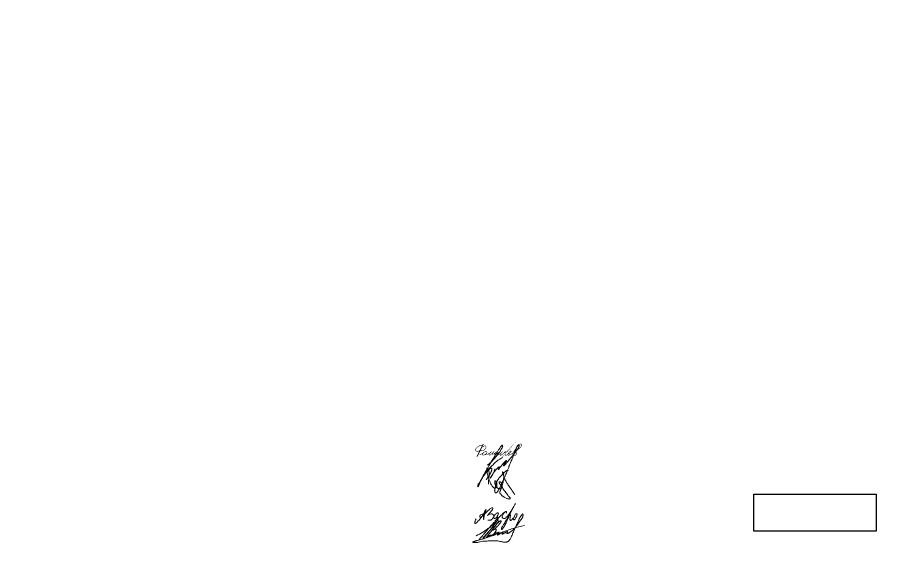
# Model space of a CAD drawing. Header units: millimetres. Extents: x 0 to 594, y 0 to 420.
# Drawn here: x 280.9 to 594, y 0 to 188.1 of the extents above; entities that cross this region are included whole.
import ezdxf

# ---------------------------------------------------------------- set-up
doc = ezdxf.new("R2010")
doc.units = ezdxf.units.MM
for name, pattern in [('K5LT32789', [0]), ('K5LT32790', [0]), ('K5LT32791', [0])]:
    doc.linetypes.add(name, pattern=pattern)
doc.layers.add('Системный слой', color=7, linetype='Continuous')
picture_1 = doc.add_image_def('image1.jpg', size_in_pixel=(394, 119))

# ---------------------------------------------------------------- blocks, each defined once
blk = doc.blocks.new('U48')
at = {"layer": 'Системный слой', "color": 5, "linetype": 'K5LT32789', "lineweight": 18, "true_color": 0x0000ff}
for points in [[(443.84, 9.8), (443.63, 9.22), (443.42, 8.64), (443.35, 8.28), (443.51, 8.13), (443.72, 8.13), (443.92, 8.33), (444.5, 8.91), (445.92, 10.33), (447.96, 14.34), (446.74, 11.34), (446.52, 8.67), (446.52, 11.13), (446.27, 11.53), (445.68, 11.41), (445.28, 11), (445.14, 10.64), (445.27, 10.38), (445.64, 10.38), (446.52, 11.13), (447.72, 12.34), (448.56, 13.17), (449.5, 13.79), (449.9, 13.67), (449.8, 13.33), (449.56, 12.89), (448.77, 11.96), (448.11, 11.18), (447.67, 10.88), (448.54, 11.47), (449.25, 11.6), (449.7, 11.5), (450.01, 11.27), (450.15, 10.9), (450.15, 10.45), (449.88, 10.04), (449.6, 9.76), (449.17, 9.33), (448.69, 9.22), (448.02, 9.34)], [(451.88, 11.61), (451.65, 11.96), (451.29, 11.96), (450.96, 11.63), (450.57, 11.24), (450.27, 10.72), (450.14, 10.03), (450.35, 9.82), (450.72, 9.91), (450.95, 10.14), (451.21, 10.46), (451.58, 11.02), (451.98, 11.81), (451.58, 11.02), (451.44, 10.37), (451.44, 10), (451.54, 9.91), (451.71, 9.97), (452.48, 10.84), (453.33, 11.6), (453.76, 11.99), (454.22, 12.3), (454.43, 12.42), (454.6, 12.42), (454.68, 12.19), (454.68, 11.93), (454.68, 11.65), (454.68, 12.19), (454.6, 12.42), (454.43, 12.43), (453.76, 11.99), (453.14, 10.77), (453.14, 10.22), (453.39, 9.97), (453.75, 9.88), (454.1, 9.88), (454.39, 10.17), (454.76, 10.53), (455.94, 11.71), (458.78, 16.99), (455.94, 11.71), (454.93, 9.19), (454.16, 7.56), (453.46, 6.47), (453, 5.92), (452.86, 6.04), (452.86, 6.51), (453.19, 7.09), (453.78, 7.89), (454.73, 9.46), (455.7, 11.1), (455.9, 11.31), (456.06, 11.29), (456.11, 11.04), (456.03, 10.48), (455.96, 10.04), (455.87, 9.6), (455.97, 9.27), (456.15, 9.18), (456.4, 9.43), (456.87, 9.8), (457.3, 10.23), (457.03, 9.66), (457.15, 9.54), (457.35, 9.46), (457.56, 9.54), (457.83, 9.8), (458.54, 11.3), (458.46, 11.6), (458.19, 11.67), (457.84, 11.59), (457.61, 11.14), (457.44, 10.63), (457.3, 10.19)]]:
    blk.add_open_spline(points, degree=3, dxfattribs=at)
blk = doc.blocks.new('U49')
at = {"layer": 'Системный слой', "color": 5, "linetype": 'K5LT32790', "lineweight": 18, "true_color": 0x0000ff}
blk.add_open_spline([(448.24, 22.14), (448.28, 23.5), (448.62, 25.03), (448.46, 26.65), (448.38, 26.97), (448.3, 27.18), (448.2, 27.36), (448.1, 27.52), (448, 27.65), (447.92, 27.75), (447.86, 27.81), (447.82, 27.85), (447.8, 27.86), (447.78, 27.88), (447.77, 27.88), (447.75, 27.89), (447.74, 27.89), (447.73, 27.89), (447.73, 27.89), (447.72, 27.89), (447.71, 27.89), (447.71, 27.88), (447.7, 27.88), (447.69, 27.87), (447.69, 27.86), (447.68, 27.85), (447.67, 27.84), (447.67, 27.83), (447.66, 27.8), (447.65, 27.78), (447.65, 27.74), (447.64, 27.69), (447.64, 27.62), (447.63, 27.52), (447.63, 27.39), (447.64, 27.25), (447.65, 27.09), (447.68, 26.91), (447.72, 26.69), (447.79, 26.39), (447.87, 25.95), (448, 25.31), (448.21, 24.51), (448.53, 23.64), (448.83, 22.84), (449.12, 22.16), (449.41, 21.67), (449.69, 21.31), (449.93, 21.06), (450.1, 20.89), (450.23, 20.8), (450.32, 20.75), (450.38, 20.73), (450.44, 20.72), (450.49, 20.71), (450.55, 20.71), (450.61, 20.72), (450.67, 20.73), (450.72, 20.74), (450.77, 20.76), (450.81, 20.79), (450.84, 20.82), (450.88, 20.85), (450.92, 20.9), (450.97, 20.97), (451.04, 21.07), (451.11, 21.2), (451.18, 21.34), (451.23, 21.49), (451.26, 21.63), (451.27, 21.76), (451.27, 21.92), (451.25, 22.11), (451.2, 22.35), (451.13, 22.6), (451.05, 22.84), (450.98, 23.01), (450.92, 23.12), (450.86, 23.19), (450.82, 23.25), (450.77, 23.3), (450.74, 23.33), (450.71, 23.34), (450.7, 23.35), (450.68, 23.36), (450.67, 23.36), (450.66, 23.36), (450.65, 23.36), (450.64, 23.36), (450.64, 23.36), (450.63, 23.36), (450.62, 23.35), (450.61, 23.35), (450.61, 23.34), (450.6, 23.33), (450.59, 23.32), (450.58, 23.31), (450.57, 23.28), (450.55, 23.25), (450.54, 23.21), (450.52, 23.16), (450.51, 23.1), (450.5, 23.03), (450.49, 22.95), (450.5, 22.85), (450.52, 22.72), (450.55, 22.53), (450.59, 22.28), (450.66, 22.01), (450.76, 21.76), (450.88, 21.52), (451.02, 21.3), (451.19, 21.08), (451.38, 20.89), (451.56, 20.73), (451.71, 20.63), (451.84, 20.56), (451.95, 20.52), (452.06, 20.49), (452.15, 20.48), (452.23, 20.47), (452.29, 20.48), (452.35, 20.49), (452.4, 20.51), (452.44, 20.53), (452.48, 20.55), (452.53, 20.59), (452.58, 20.64), (452.64, 20.7), (452.71, 20.79), (452.78, 20.91), (452.86, 21.05), (452.92, 21.2), (452.97, 21.37), (453, 21.54), (453.01, 21.73), (453.01, 21.93), (452.98, 22.14), (452.94, 22.32), (452.89, 22.48), (452.83, 22.6), (452.77, 22.69), (452.71, 22.77), (452.66, 22.82), (452.6, 22.87), (452.53, 22.91), (452.46, 22.95), (452.4, 22.97), (452.34, 22.99), (452.29, 23), (452.25, 23), (452.21, 22.99), (452.18, 22.99), (452.15, 22.98), (452.12, 22.96), (452.1, 22.95), (452.07, 22.93), (452.06, 22.92), (452.04, 22.9), (452.03, 22.89), (452.03, 22.88), (452.02, 22.86), (452.02, 22.85), (452.02, 22.83), (452.01, 22.81), (452.02, 22.79), (452.02, 22.76), (452.03, 22.73), (452.05, 22.69), (452.07, 22.63), (452.11, 22.55), (452.17, 22.44), (452.23, 22.31), (452.33, 22.17), (452.47, 22.01), (452.66, 21.77), (452.92, 21.41), (453.25, 20.89), (453.64, 20.25), (454.16, 19.56), (454.67, 18.89), (455.1, 18.3), (455.4, 17.86), (455.64, 17.63), (455.8, 17.49), (455.9, 17.39), (455.96, 17.3), (455.99, 17.24), (456.02, 17.18), (456.03, 17.13), (456.04, 17.09), (456.04, 17.07), (456.04, 17.04), (456.03, 17.03), (456.03, 17.01), (456.02, 16.99), (456.01, 16.98), (456, 16.97), (455.99, 16.96), (455.97, 16.94), (455.95, 16.93), (455.92, 16.91), (455.89, 16.9), (455.85, 16.89), (455.8, 16.87), (455.74, 16.87), (455.68, 16.86), (455.6, 16.87), (455.49, 16.88), (455.33, 16.92), (455.09, 16.98), (454.75, 17.1), (454.34, 17.29), (453.91, 17.5), (453.57, 17.72), (453.29, 17.94), (453.05, 18.17), (452.78, 18.4), (452.55, 18.61), (452.4, 18.78), (452.34, 18.88), (452.31, 18.95), (452.29, 19.01), (452.28, 19.07), (452.27, 19.12), (452.27, 19.18), (452.28, 19.24), (452.29, 19.3), (452.31, 19.37), (452.34, 19.45), (452.4, 19.57), (452.48, 19.75), (452.58, 20), (452.69, 20.32), (452.81, 20.68), (452.95, 21.07), (453.12, 21.54), (453.31, 22.13), (453.48, 22.82), (453.58, 23.46), (453.64, 23.97), (453.72, 24.37), (453.78, 24.7), (453.79, 24.96), (453.77, 25.18), (453.72, 25.38), (453.66, 25.61), (453.61, 25.84), (453.56, 26.06), (453.52, 26.22), (453.49, 26.33), (453.46, 26.4), (453.44, 26.45), (453.42, 26.47), (453.41, 26.49), (453.4, 26.5), (453.39, 26.51), (453.38, 26.51), (453.37, 26.52), (453.36, 26.52), (453.35, 26.52), (453.34, 26.52), (453.33, 26.52), (453.32, 26.52), (453.31, 26.51), (453.3, 26.51), (453.28, 26.5), (453.27, 26.49), (453.26, 26.48), (453.25, 26.47), (453.24, 26.46), (453.24, 26.44), (453.23, 26.43), (453.23, 26.41), (453.22, 26.39), (453.22, 26.37), (453.22, 26.34), (453.23, 26.3), (453.24, 26.26), (453.25, 26.2), (453.28, 26.13), (453.32, 26.04), (453.38, 25.93), (453.43, 25.79), (453.48, 25.63), (453.54, 25.43), (453.63, 25.18), (453.73, 24.87), (453.84, 24.53), (453.93, 24.2), (454.03, 23.92), (454.16, 23.68), (454.31, 23.43), (454.49, 23.16), (454.69, 22.81), (454.96, 22.34), (455.3, 21.81), (455.69, 21.26), (456.07, 20.73), (456.75, 19.78), (457.28, 18.99), (457.69, 18.36)], degree=3, knots=[0, 0, 0, 0, 23.088924, 25.905784, 27.368497, 28.578535, 29.721875, 30.813961, 31.805183, 32.534012, 32.992903, 33.225793, 33.377047, 33.48833, 33.574551, 33.643805, 33.701224, 33.750367, 33.79387, 33.833355, 33.872141, 33.912355, 33.95659, 34.00557, 34.061357, 34.126468, 34.204109, 34.298549, 34.415744, 34.564555, 34.759459, 35.028229, 35.412864, 35.997175, 36.728139, 37.568941, 38.433825, 39.401332, 40.578431, 42.235398, 44.569602, 48.269133, 53.187712, 58.58434, 63.764044, 67.778676, 70.998143, 73.369834, 75.349816, 76.796874, 77.581324, 78.028914, 78.378087, 78.696803, 79.013489, 79.343373, 79.678587, 80.006824, 80.317932, 80.606471, 80.866035, 81.11641, 81.383983, 81.718354, 82.16781, 82.839361, 83.733235, 84.705422, 85.582724, 86.324391, 87.057116, 87.890757, 88.945341, 90.321141, 91.965571, 93.426367, 94.484215, 95.101021, 95.580997, 96.013141, 96.361093, 96.626002, 96.782739, 96.889142, 96.971138, 97.03813, 97.095272, 97.145901, 97.188561, 97.228747, 97.268915, 97.315311, 97.366861, 97.425655, 97.494454, 97.577142, 97.679623, 97.811915, 97.985663, 98.226797, 98.532587, 98.897786, 99.296036, 99.737821, 100.261724, 100.964229, 101.99978, 103.525411, 105.150667, 106.72453, 108.093532, 109.590313, 111.195302, 112.777483, 114.126394, 115.159714, 115.93325, 116.599105, 117.196687, 117.716186, 118.147278, 118.512091, 118.830828, 119.112084, 119.376147, 119.650254, 119.966184, 120.348472, 120.832611, 121.462575, 122.257884, 123.166317, 124.121896, 125.077441, 126.058759, 127.110722, 128.27138, 129.455541, 130.54928, 131.472222, 132.224076, 132.842804, 133.343527, 133.786162, 134.209733, 134.641953, 135.076751, 135.490934, 135.840567, 136.1162, 136.329021, 136.516582, 136.697073, 136.87991, 137.063295, 137.235465, 137.38613, 137.514261, 137.623548, 137.718445, 137.797689, 137.875651, 137.957944, 138.055516, 138.163779, 138.288043, 138.436309, 138.622516, 138.862075, 139.203128, 139.704326, 140.381097, 141.218915, 142.127317, 143.259517, 144.821141, 147.317764, 150.75711, 155.19517, 160.069171, 165.224464, 169.471142, 172.421411, 174.092925, 175.138298, 175.966748, 176.479558, 176.900272, 177.244752, 177.52135, 177.72293, 177.873709, 177.996322, 178.101436, 178.195314, 178.281517, 178.366118, 178.454913, 178.554755, 178.670049, 178.807074, 178.975201, 179.187234, 179.439473, 179.719727, 180.029511, 180.383269, 180.823448, 181.407111, 182.246837, 183.563618, 185.512414, 188.365901, 191.16936, 193.636194, 195.215931, 197.147086, 199.269225, 201.224518, 202.392176, 202.935446, 203.335749, 203.665039, 203.98044, 204.30527, 204.630666, 204.95421, 205.28424, 205.683122, 206.145312, 206.866804, 207.837862, 209.464316, 211.387339, 213.648133, 215.828171, 218.361631, 222.046321, 226.400789, 230.237614, 232.987127, 235.143069, 237.145235, 238.600123, 239.59432, 240.714469, 242.086859, 243.579513, 244.83703, 245.773068, 246.379449, 246.80954, 247.077534, 247.227517, 247.33398, 247.41847, 247.489521, 247.552012, 247.609222, 247.663606, 247.717168, 247.768592, 247.820784, 247.876677, 247.942191, 248.018083, 248.10247, 248.189421, 248.269471, 248.347072, 248.425637, 248.512886, 248.605679, 248.706816, 248.820413, 248.952282, 249.111489, 249.313956, 249.574155, 249.89782, 250.303709, 250.841791, 251.528272, 252.381244, 253.359593, 254.475963, 255.872687, 257.851092, 259.938273, 261.963603, 263.469883, 265.046448, 266.586695, 268.366913, 270.599666, 273.407082, 277.373027, 281.234201, 284.882343, 288.313023, 301, 301, 301, 301], dxfattribs=at)
blk = doc.blocks.new('U50')
at = {"layer": 'Системный слой', "color": 5, "linetype": 'K5LT32790', "lineweight": 18, "true_color": 0x0000ff}
for points, knots in [([(447.88, 28.95), (448.89, 29.65), (450.15, 30.84), (451.51, 32.59), (452.35, 33.69), (452.85, 34.63), (453.17, 35.19), (453.27, 35.49), (453.3, 35.64), (453.32, 35.73), (453.32, 35.79), (453.31, 35.83), (453.31, 35.85), (453.3, 35.87), (453.29, 35.89), (453.28, 35.91), (453.27, 35.92), (453.25, 35.93), (453.24, 35.94), (453.22, 35.95), (453.2, 35.96), (453.17, 35.97), (453.15, 35.98), (453.13, 35.98), (453.1, 35.98), (453.08, 35.97), (453.07, 35.97), (453.05, 35.96), (453.03, 35.95), (453.01, 35.94), (452.98, 35.92), (452.95, 35.89), (452.91, 35.84), (452.83, 35.75), (452.71, 35.6), (452.51, 35.32), (452.22, 34.88), (451.84, 34.22), (451.24, 33.28), (450.31, 31.82), (449.07, 29.79), (447.71, 27.45), (446.59, 25.41), (445.84, 24), (445.43, 23.19), (445.2, 22.69), (445.05, 22.31), (444.92, 21.99), (444.81, 21.7), (444.73, 21.48), (444.68, 21.35), (444.65, 21.29), (444.64, 21.27), (444.63, 21.25), (444.62, 21.24), (444.61, 21.24), (444.6, 21.23), (444.6, 21.23), (444.59, 21.23), (444.59, 21.23), (444.58, 21.22), (444.58, 21.23), (444.57, 21.23), (444.57, 21.23), (444.56, 21.23), (444.56, 21.23), (444.55, 21.24), (444.55, 21.24), (444.54, 21.25), (444.53, 21.26), (444.52, 21.28), (444.51, 21.3), (444.49, 21.33), (444.47, 21.37), (444.46, 21.42), (444.45, 21.48), (444.44, 21.54), (444.44, 21.6), (444.45, 21.67), (444.46, 21.73), (444.48, 21.81), (444.52, 21.88), (444.57, 21.98), (444.66, 22.12), (444.83, 22.4), (445.16, 22.93), (445.78, 23.9), (446.67, 25.27), (447.81, 26.92), (449.15, 28.38), (450.45, 29.62), (451.5, 30.57), (452.44, 31.21), (453.01, 31.48), (453.28, 31.6)], [0, 0, 0, 0, 8.550609, 12.054989, 15.548009, 18.191121, 19.498995, 20.058209, 20.381615, 20.589671, 20.716665, 20.79368, 20.851701, 20.900722, 20.944653, 20.985245, 21.025642, 21.06834, 21.115939, 21.168338, 21.224707, 21.283052, 21.340576, 21.394663, 21.443781, 21.488289, 21.53119, 21.575808, 21.625508, 21.683081, 21.754287, 21.848548, 21.98875, 22.223415, 22.641351, 23.38396, 24.591455, 26.333193, 28.725175, 32.394143, 38.444137, 45.386804, 51.336644, 54.759282, 56.550214, 57.736198, 58.581068, 59.410817, 60.190375, 60.748602, 61.044545, 61.139793, 61.19713, 61.237089, 61.267135, 61.290713, 61.309862, 61.325937, 61.339917, 61.352551, 61.36445, 61.376142, 61.388111, 61.400062, 61.412022, 61.424542, 61.439066, 61.45699, 61.479741, 61.509795, 61.550475, 61.607942, 61.688058, 61.795635, 61.922219, 62.059168, 62.198495, 62.342871, 62.495112, 62.658157, 62.830855, 63.02153, 63.245709, 63.594568, 64.237865, 65.516344, 67.957442, 72.253573, 76.989753, 81.977365, 86.090995, 89.562811, 91.905588, 94, 94, 94, 94]), ([(450.5, 27.54), (450.42, 27.05), (450.18, 26.42), (449.81, 25.66), (449.56, 25.26), (449.39, 24.94), (449.28, 24.73), (449.22, 24.61), (449.18, 24.54), (449.14, 24.49), (449.1, 24.44), (449.06, 24.4), (449.02, 24.36), (448.99, 24.32), (448.96, 24.3), (448.95, 24.28), (448.94, 24.28), (448.93, 24.27), (448.93, 24.27), (448.92, 24.27), (448.92, 24.26), (448.92, 24.26), (448.91, 24.26), (448.91, 24.26), (448.91, 24.26), (448.91, 24.27), (448.91, 24.27), (448.91, 24.27), (448.91, 24.28), (448.91, 24.28), (448.91, 24.29), (448.92, 24.29), (448.92, 24.3), (448.93, 24.32), (448.93, 24.34), (448.95, 24.37), (448.96, 24.4), (448.98, 24.44), (449, 24.49), (449.03, 24.54), (449.06, 24.6), (449.11, 24.67), (449.18, 24.76), (449.28, 24.9), (449.42, 25.1), (449.57, 25.35), (449.71, 25.61), (449.86, 25.87), (450.04, 26.17), (450.25, 26.48), (450.49, 26.75), (450.69, 26.99), (450.91, 27.25), (451.16, 27.54), (451.45, 27.83), (451.68, 28.05), (451.82, 28.16), (451.9, 28.21), (451.96, 28.24), (452.01, 28.26), (452.06, 28.28), (452.11, 28.28), (452.14, 28.29), (452.16, 28.29), (452.18, 28.29), (452.19, 28.28), (452.2, 28.28), (452.21, 28.27), (452.22, 28.27), (452.22, 28.26), (452.23, 28.25), (452.23, 28.24), (452.24, 28.24), (452.24, 28.22), (452.25, 28.21), (452.25, 28.19), (452.25, 28.17), (452.25, 28.13), (452.24, 28.09), (452.24, 28.03), (452.22, 27.96), (452.21, 27.89), (452.19, 27.83), (452.17, 27.77), (452.13, 27.72), (452.09, 27.66), (452.05, 27.6), (452, 27.54), (451.96, 27.49), (451.92, 27.46), (451.89, 27.43), (451.86, 27.4), (451.83, 27.37), (451.8, 27.35), (451.78, 27.34), (451.77, 27.33), (451.76, 27.33), (451.76, 27.33), (451.75, 27.33), (451.75, 27.32), (451.75, 27.32), (451.74, 27.32), (451.74, 27.32), (451.74, 27.32), (451.74, 27.33), (451.74, 27.33), (451.74, 27.33), (451.74, 27.33), (451.74, 27.34), (451.74, 27.34), (451.74, 27.34), (451.74, 27.35), (451.74, 27.36), (451.75, 27.36), (451.75, 27.38), (451.76, 27.39), (451.77, 27.42), (451.79, 27.44), (451.8, 27.47), (451.82, 27.5), (451.84, 27.52), (451.86, 27.56), (451.89, 27.62), (451.93, 27.69), (451.98, 27.77), (452.05, 27.85), (452.14, 27.95), (452.27, 28.06), (452.43, 28.19), (452.58, 28.35), (452.72, 28.52), (452.84, 28.67), (452.99, 28.84), (453.14, 29.02), (453.28, 29.21), (453.43, 29.41), (453.62, 29.61), (453.84, 29.81), (454.04, 30), (454.19, 30.15), (454.29, 30.27), (454.36, 30.35), (454.42, 30.41), (454.47, 30.47), (454.51, 30.51), (454.54, 30.53), (454.57, 30.55), (454.58, 30.56), (454.59, 30.56), (454.6, 30.56), (454.61, 30.57), (454.61, 30.57), (454.62, 30.57), (454.63, 30.56), (454.63, 30.56), (454.63, 30.56), (454.64, 30.56), (454.64, 30.55), (454.65, 30.55), (454.65, 30.54), (454.65, 30.53), (454.66, 30.53), (454.66, 30.51), (454.67, 30.5), (454.67, 30.48), (454.67, 30.45), (454.67, 30.42), (454.67, 30.39), (454.66, 30.36), (454.66, 30.33), (454.64, 30.3), (454.63, 30.27), (454.6, 30.22), (454.55, 30.16), (454.47, 30.06), (454.37, 29.93), (454.25, 29.77), (454.13, 29.59), (454.02, 29.42), (453.9, 29.28), (453.81, 29.16), (453.74, 29.06), (453.68, 28.99), (453.63, 28.94), (453.6, 28.9), (453.58, 28.87), (453.57, 28.85), (453.56, 28.83), (453.56, 28.81), (453.55, 28.79), (453.55, 28.77), (453.56, 28.75), (453.56, 28.73), (453.57, 28.72), (453.57, 28.7), (453.58, 28.69), (453.59, 28.68), (453.59, 28.68), (453.6, 28.67), (453.6, 28.67), (453.61, 28.67), (453.62, 28.66), (453.63, 28.66), (453.64, 28.66), (453.65, 28.66), (453.67, 28.66), (453.69, 28.67), (453.71, 28.68), (453.74, 28.69), (453.78, 28.71), (453.82, 28.74), (453.88, 28.77), (453.93, 28.82), (454, 28.87), (454.07, 28.95), (454.16, 29.06), (454.29, 29.22), (454.47, 29.46), (454.73, 29.75), (455.07, 30.11), (455.43, 30.53), (455.82, 31.02), (456.21, 31.49), (456.61, 31.95), (457.01, 32.4), (457.41, 32.89), (457.78, 33.43), (458.14, 33.96), (458.5, 34.44), (458.79, 34.86), (458.98, 35.17), (459.08, 35.38), (459.12, 35.52), (459.14, 35.64), (459.16, 35.73), (459.17, 35.8), (459.17, 35.85), (459.17, 35.89), (459.17, 35.94), (459.16, 35.97), (459.15, 36), (459.14, 36.03), (459.12, 36.05), (459.1, 36.07), (459.09, 36.09), (459.07, 36.11), (459.05, 36.12), (459.04, 36.12), (459.02, 36.13), (459.01, 36.13), (458.99, 36.13), (458.97, 36.13), (458.95, 36.13), (458.93, 36.13), (458.9, 36.12), (458.87, 36.1), (458.83, 36.08), (458.79, 36.06), (458.75, 36.02), (458.71, 35.98), (458.66, 35.93), (458.62, 35.86), (458.57, 35.78), (458.51, 35.67), (458.41, 35.5), (458.28, 35.25), (458.14, 34.91), (457.99, 34.53), (457.84, 34.13), (457.67, 33.72), (457.47, 33.26), (457.28, 32.76), (457.1, 32.24), (456.9, 31.68), (456.67, 31.08), (456.38, 30.45), (456.08, 29.83), (455.87, 29.28), (455.73, 28.91), (455.65, 28.69), (455.61, 28.55), (455.54, 28.38), (455.43, 28.07), (455.25, 27.61), (455.02, 27.04), (454.76, 26.39), (454.46, 25.61), (454.07, 24.72), (453.56, 23.71), (453.06, 22.61), (452.58, 21.49), (452.14, 20.53), (451.72, 19.9), (451.52, 19.5), (451.39, 19.32), (451.31, 19.23), (451.25, 19.18), (451.19, 19.15), (451.12, 19.11), (451.06, 19.09), (450.99, 19.07), (450.92, 19.06), (450.85, 19.06), (450.8, 19.06), (450.76, 19.07), (450.73, 19.08), (450.71, 19.09), (450.69, 19.1), (450.68, 19.11), (450.66, 19.13), (450.65, 19.14), (450.63, 19.17), (450.62, 19.19), (450.6, 19.23), (450.58, 19.29), (450.56, 19.37), (450.53, 19.49), (450.5, 19.63), (450.47, 19.78), (450.47, 19.94), (450.48, 20.1), (450.5, 20.29), (450.55, 20.52), (450.6, 20.84), (450.67, 21.25), (450.78, 21.72), (450.92, 22.15), (451.04, 22.5), (451.14, 22.78), (451.23, 23.04), (451.36, 23.31), (451.55, 23.61), (451.84, 24.01), (452.25, 24.55), (452.82, 25.19), (453.41, 25.84), (453.95, 26.37), (454.36, 26.71), (454.68, 26.9), (454.97, 27.02), (455.17, 27.08), (455.29, 27.12)], [0, 0, 0, 0, 9.050129, 12.27524, 15.459, 17.73484, 19.057413, 19.710841, 20.186256, 20.578255, 20.920156, 21.263228, 21.624829, 21.943402, 22.174143, 22.29629, 22.36276, 22.406894, 22.439057, 22.464194, 22.484922, 22.502166, 22.516262, 22.528133, 22.539447, 22.552242, 22.56817, 22.588053, 22.611987, 22.639741, 22.672744, 22.715192, 22.776687, 22.87041, 23.023044, 23.2152, 23.446308, 23.698853, 24.014406, 24.364067, 24.793807, 25.28352, 25.941626, 26.877925, 28.429965, 30.348657, 32.240773, 33.898399, 35.948367, 38.485583, 40.825304, 42.59187, 44.267244, 46.970047, 49.74801, 51.863744, 52.701471, 53.104911, 53.483029, 53.862972, 54.210178, 54.473163, 54.650607, 54.780151, 54.882015, 54.96597, 55.037892, 55.101774, 55.160577, 55.215489, 55.269733, 55.3265, 55.390437, 55.464507, 55.552848, 55.661752, 55.802045, 55.996896, 56.278982, 56.657771, 57.087852, 57.530059, 57.926999, 58.28654, 58.645161, 59.086887, 59.580412, 60.070145, 60.456808, 60.770321, 61.020502, 61.287434, 61.539711, 61.751465, 61.877288, 61.951174, 62.001019, 62.037083, 62.064047, 62.085222, 62.102691, 62.117816, 62.131035, 62.143011, 62.154708, 62.167188, 62.181333, 62.197688, 62.21651, 62.238222, 62.264236, 62.296726, 62.338711, 62.394112, 62.469848, 62.581386, 62.750144, 62.953234, 63.151975, 63.325302, 63.501424, 63.750698, 64.126703, 64.655732, 65.239268, 65.888652, 66.649933, 67.724768, 68.970934, 70.450533, 71.673771, 72.965674, 74.199734, 75.716608, 77.191491, 78.669398, 80.263602, 82.259995, 84.0227, 85.431088, 86.180031, 86.82002, 87.357354, 87.830339, 88.196682, 88.427814, 88.563885, 88.657509, 88.728451, 88.784957, 88.831759, 88.871976, 88.907862, 88.941164, 88.973333, 89.002363, 89.031139, 89.061129, 89.097204, 89.139544, 89.190239, 89.252182, 89.329582, 89.428874, 89.559889, 89.727893, 89.910432, 90.08993, 90.259821, 90.437176, 90.634512, 90.867411, 91.167757, 91.627014, 92.382088, 93.419966, 94.672454, 96.030915, 97.344377, 98.512333, 99.382533, 100.080146, 100.642761, 101.098523, 101.416568, 101.614452, 101.761411, 101.888131, 102.002041, 102.112642, 102.228685, 102.353162, 102.475542, 102.582798, 102.67162, 102.744553, 102.805473, 102.857643, 102.905538, 102.953137, 103.003348, 103.057077, 103.11538, 103.180499, 103.255316, 103.343787, 103.451799, 103.589159, 103.775473, 104.036879, 104.381072, 104.782032, 105.231565, 105.731185, 106.331113, 107.131661, 108.329516, 110.150194, 112.636877, 115.501671, 119.160964, 122.898631, 126.952961, 130.409086, 134.037174, 137.994275, 142.035946, 146.041027, 149.822245, 153.085433, 155.385996, 156.523495, 157.344961, 158.084473, 158.656408, 159.032405, 159.319553, 159.62593, 159.882585, 160.081757, 160.265654, 160.447561, 160.63144, 160.806021, 160.962993, 161.100471, 161.220792, 161.327559, 161.424857, 161.521276, 161.623153, 161.736504, 161.863212, 162.008568, 162.179889, 162.387514, 162.643846, 162.945007, 163.264358, 163.6135, 164.014772, 164.533206, 165.020618, 165.794064, 166.857794, 168.64401, 171.006738, 173.517367, 176.204619, 178.789913, 181.800729, 185.264053, 188.598832, 192.086757, 196.039981, 200.351441, 204.98312, 208.606796, 211.174086, 212.324149, 212.840152, 213.814159, 215.76165, 218.911517, 222.760316, 227.121283, 231.883071, 238.054257, 244.879079, 252.670992, 260.372327, 267.206768, 271.910472, 274.294825, 275.442431, 276.007431, 276.456493, 276.872537, 277.298483, 277.734538, 278.182349, 278.627236, 279.027811, 279.347916, 279.582846, 279.760539, 279.906542, 280.032941, 280.152577, 280.276179, 280.413989, 280.572354, 280.762102, 281.004984, 281.334701, 281.830666, 282.557033, 283.530703, 284.521091, 285.429966, 286.323075, 287.47734, 288.942216, 290.783007, 293.428229, 296.57457, 299.586331, 301.717918, 303.359613, 305.016414, 306.799751, 308.827327, 311.560281, 315.955926, 321.284596, 327.290578, 331.929165, 335.294372, 337.07654, 338.608554, 341, 341, 341, 341]), ([(447.86, 26.53), (448.07, 26.84), (448.3, 27.24), (448.68, 27.58), (448.82, 27.68), (448.93, 27.74), (449.02, 27.78), (449.09, 27.79), (449.14, 27.8), (449.18, 27.8), (449.22, 27.8), (449.25, 27.79), (449.28, 27.78), (449.31, 27.77), (449.34, 27.75), (449.38, 27.73), (449.4, 27.7), (449.43, 27.67), (449.45, 27.65), (449.46, 27.62), (449.48, 27.59), (449.49, 27.55), (449.49, 27.51), (449.5, 27.46), (449.5, 27.4), (449.49, 27.32), (449.47, 27.22), (449.43, 27.07), (449.36, 26.87), (449.23, 26.58), (449.03, 26.14), (448.75, 25.6), (448.41, 25.06), (448.07, 24.59), (447.75, 24.14), (447.54, 23.85), (447.43, 23.68)], [0, 0, 0, 0, 6.031327, 7.224988, 8.103691, 8.779791, 9.271523, 9.620615, 9.879085, 10.092232, 10.278511, 10.453749, 10.630111, 10.818394, 11.017829, 11.223201, 11.427374, 11.623322, 11.806227, 11.978077, 12.150954, 12.337468, 12.550087, 12.799771, 13.111892, 13.519386, 14.078895, 14.842107, 15.895849, 17.445078, 19.990893, 23.601088, 27.190299, 30.147219, 32.759048, 36, 36, 36, 36])]:
    blk.add_open_spline(points, degree=3, knots=knots, dxfattribs=at)
blk = doc.blocks.new('U51')
at = {"layer": 'Системный слой', "color": 5, "linetype": 'K5LT32790', "lineweight": 18, "true_color": 0x0000ff}
blk.add_line((452.02, 9.07), (447.45, 3.08), dxfattribs=at)
for points, knots in [([(451.15, 7.94), (451.36, 8.2), (451.66, 8.53), (452.08, 8.82), (452.28, 8.94), (452.42, 9.03), (452.51, 9.06), (452.56, 9.07), (452.59, 9.08), (452.63, 9.08), (452.65, 9.07), (452.68, 9.07), (452.7, 9.06), (452.73, 9.05), (452.75, 9.03), (452.77, 9.02), (452.78, 9), (452.79, 8.99), (452.8, 8.98), (452.81, 8.96), (452.81, 8.95), (452.82, 8.94), (452.82, 8.92), (452.82, 8.9), (452.82, 8.88), (452.81, 8.86), (452.8, 8.84), (452.79, 8.81), (452.76, 8.77), (452.73, 8.72), (452.67, 8.65), (452.59, 8.55), (452.5, 8.42), (452.38, 8.27), (452.25, 8.07), (452.09, 7.84), (451.85, 7.55), (451.57, 7.26), (451.28, 6.96), (451.04, 6.72), (450.85, 6.52), (450.71, 6.37), (450.59, 6.24), (450.5, 6.16), (450.42, 6.1), (450.35, 6.05), (450.26, 6), (450.17, 5.94), (450.08, 5.88), (449.99, 5.84), (449.93, 5.81), (449.89, 5.79), (449.87, 5.78), (449.86, 5.77), (449.84, 5.76), (449.84, 5.76), (449.83, 5.76), (449.82, 5.76), (449.82, 5.76), (449.82, 5.76), (449.82, 5.76), (449.82, 5.76), (449.81, 5.76), (449.81, 5.76), (449.81, 5.76), (449.82, 5.76), (449.82, 5.76), (449.82, 5.76), (449.82, 5.76), (449.82, 5.77), (449.83, 5.77), (449.83, 5.77), (449.84, 5.78), (449.84, 5.78), (449.85, 5.79), (449.87, 5.8), (449.88, 5.81), (449.91, 5.83), (449.95, 5.86), (450.01, 5.89), (450.09, 5.94), (450.18, 6), (450.28, 6.05), (450.39, 6.1), (450.5, 6.13), (450.6, 6.15), (450.69, 6.16), (450.76, 6.16), (450.83, 6.16), (450.88, 6.15), (450.91, 6.14), (450.94, 6.12), (450.96, 6.11), (450.98, 6.09), (450.99, 6.08), (451.01, 6.06), (451.02, 6.04), (451.03, 6.01), (451.05, 5.97), (451.06, 5.93), (451.06, 5.89), (451.06, 5.84), (451.06, 5.79), (451.05, 5.74), (451.04, 5.68), (451.01, 5.61), (450.97, 5.53), (450.91, 5.42), (450.8, 5.26), (450.65, 5.03), (450.45, 4.74), (450.21, 4.43), (449.97, 4.17), (449.74, 3.99), (449.54, 3.86), (449.33, 3.76), (449.08, 3.67), (448.82, 3.58), (448.61, 3.49), (448.46, 3.45), (448.37, 3.44), (448.31, 3.45), (448.26, 3.46), (448.21, 3.47), (448.16, 3.49), (448.11, 3.51), (448.06, 3.54), (448.03, 3.55), (448.01, 3.57), (447.98, 3.59), (447.96, 3.6), (447.94, 3.62), (447.93, 3.64), (447.92, 3.65), (447.92, 3.66), (447.92, 3.68), (447.92, 3.69), (447.93, 3.7), (447.94, 3.71), (447.95, 3.72), (447.97, 3.73), (447.99, 3.75), (448.02, 3.76), (448.07, 3.77), (448.12, 3.79), (448.2, 3.8), (448.29, 3.82), (448.42, 3.85), (448.61, 3.88), (448.86, 3.92), (449.2, 3.99), (449.58, 4.09), (449.95, 4.22), (450.25, 4.37), (450.47, 4.51), (450.63, 4.64), (450.76, 4.75), (450.84, 4.83), (450.9, 4.89), (450.94, 4.93), (450.97, 4.96), (450.99, 4.99), (451, 5), (451.01, 5.02), (451.02, 5.02), (451.03, 5.03), (451.03, 5.04), (451.03, 5.04), (451.04, 5.04), (451.04, 5.05), (451.04, 5.05), (451.04, 5.05), (451.04, 5.05), (451.03, 5.05), (451.03, 5.05), (451.03, 5.05), (451.03, 5.05), (451.02, 5.04), (451.02, 5.04), (451.01, 5.03), (451, 5.02), (450.99, 5.01), (450.97, 4.99), (450.95, 4.97), (450.92, 4.94), (450.88, 4.89), (450.82, 4.84), (450.74, 4.75), (450.62, 4.62), (450.48, 4.46), (450.34, 4.29), (450.24, 4.16), (450.17, 4.08), (450.14, 4.03), (450.12, 4), (450.11, 3.97), (450.1, 3.95), (450.1, 3.94), (450.09, 3.93), (450.09, 3.92), (450.09, 3.91), (450.1, 3.91), (450.1, 3.9), (450.11, 3.9), (450.12, 3.9), (450.14, 3.91), (450.16, 3.91), (450.18, 3.92), (450.22, 3.94), (450.26, 3.96), (450.31, 3.99), (450.38, 4.03), (450.48, 4.09), (450.61, 4.18), (450.82, 4.32), (451.08, 4.5), (451.38, 4.7), (451.61, 4.86), (451.77, 4.96), (451.87, 5.01), (451.93, 5.04), (451.97, 5.06), (452, 5.07), (452.03, 5.08), (452.04, 5.08), (452.06, 5.08), (452.07, 5.07), (452.07, 5.07), (452.08, 5.06), (452.08, 5.05), (452.08, 5.04), (452.08, 5.03), (452.07, 5.01), (452.06, 4.99), (452.05, 4.97), (452.04, 4.94), (452.02, 4.91), (451.99, 4.86), (451.94, 4.79), (451.87, 4.69), (451.78, 4.56), (451.67, 4.41), (451.59, 4.29), (451.53, 4.2), (451.49, 4.14), (451.48, 4.1), (451.46, 4.08), (451.46, 4.06), (451.45, 4.05), (451.45, 4.03), (451.45, 4.02), (451.45, 4.02), (451.45, 4.01), (451.46, 4), (451.47, 4), (451.48, 4), (451.5, 4), (451.52, 4.01), (451.54, 4.01), (451.58, 4.03), (451.62, 4.05), (451.67, 4.08), (451.75, 4.12), (451.84, 4.18), (451.98, 4.27), (452.19, 4.4), (452.46, 4.58), (452.75, 4.78), (452.99, 4.94), (453.16, 5.03), (453.25, 5.08), (453.31, 5.11), (453.36, 5.13), (453.39, 5.14), (453.41, 5.14), (453.43, 5.15), (453.45, 5.14), (453.46, 5.14), (453.47, 5.13), (453.47, 5.12), (453.47, 5.11), (453.47, 5.09), (453.47, 5.07), (453.46, 5.05), (453.45, 5.03), (453.44, 5.01), (453.42, 4.97), (453.4, 4.93), (453.36, 4.86), (453.3, 4.76), (453.24, 4.66), (453.19, 4.57), (453.16, 4.51), (453.14, 4.47), (453.13, 4.44), (453.12, 4.43), (453.12, 4.41), (453.12, 4.4), (453.12, 4.39), (453.12, 4.38), (453.12, 4.37), (453.13, 4.36), (453.14, 4.36), (453.16, 4.35), (453.17, 4.35), (453.19, 4.35), (453.22, 4.36), (453.26, 4.37), (453.3, 4.38), (453.36, 4.41), (453.43, 4.44), (453.53, 4.5), (453.67, 4.57), (453.89, 4.7), (454.16, 4.86), (454.44, 5.03), (454.66, 5.15), (454.8, 5.22), (454.88, 5.25), (454.93, 5.27), (454.97, 5.28), (455, 5.28), (455.03, 5.28), (455.04, 5.28), (455.06, 5.27), (455.07, 5.26), (455.07, 5.25), (455.08, 5.23), (455.08, 5.22), (455.08, 5.2), (455.07, 5.19), (455.07, 5.17), (455.06, 5.14), (455.05, 5.11), (455.03, 5.07), (455, 5.01), (454.96, 4.92), (454.91, 4.83), (454.87, 4.75), (454.84, 4.7), (454.83, 4.66), (454.83, 4.64), (454.82, 4.62), (454.82, 4.6), (454.82, 4.58), (454.82, 4.57), (454.83, 4.56), (454.84, 4.55), (454.84, 4.54), (454.85, 4.53), (454.87, 4.53), (454.88, 4.53), (454.9, 4.52), (454.92, 4.53), (454.95, 4.53), (454.98, 4.54), (455.03, 4.55), (455.08, 4.57), (455.14, 4.6), (455.23, 4.64), (455.35, 4.7), (455.51, 4.8), (455.75, 4.95), (456.06, 5.15), (456.41, 5.4), (456.74, 5.65), (457.04, 5.9), (457.32, 6.13), (457.58, 6.39), (457.83, 6.67), (458.11, 7.02), (458.42, 7.46), (458.76, 8), (459.17, 8.61), (459.62, 9.25), (460.03, 9.81), (460.31, 10.21), (460.43, 10.48), (460.49, 10.66), (460.52, 10.81), (460.54, 10.96), (460.55, 11.1), (460.55, 11.24), (460.55, 11.34), (460.54, 11.41), (460.53, 11.46), (460.52, 11.49), (460.51, 11.51), (460.5, 11.53), (460.49, 11.54), (460.48, 11.55), (460.47, 11.56), (460.46, 11.57), (460.45, 11.57), (460.45, 11.57), (460.44, 11.57), (460.43, 11.57), (460.41, 11.57), (460.4, 11.57), (460.39, 11.56), (460.37, 11.55), (460.35, 11.54), (460.33, 11.53), (460.3, 11.5), (460.26, 11.47), (460.22, 11.42), (460.16, 11.35), (460.07, 11.25), (459.96, 11.09), (459.83, 10.9), (459.68, 10.67), (459.53, 10.41), (459.37, 10.11), (459.18, 9.71), (458.93, 9.12), (458.51, 8.2), (457.88, 6.89), (457.16, 5.3), (456.58, 3.77), (456.06, 2.74), (455.7, 2.2), (455.49, 1.96), (455.35, 1.83), (455.22, 1.74), (455.07, 1.66), (454.9, 1.59), (454.7, 1.54), (454.47, 1.5), (454.19, 1.49), (453.83, 1.51), (453.34, 1.58), (452.71, 1.71), (451.97, 1.88), (451.21, 2), (450.38, 2.04), (449.35, 2), (448.12, 1.92), (446.85, 1.89), (445.82, 1.78), (445.07, 1.58), (444.51, 1.43), (444.03, 1.35), (443.63, 1.33), (443.32, 1.34), (443.07, 1.36), (442.9, 1.38), (442.8, 1.4), (442.74, 1.42), (442.72, 1.43), (442.7, 1.43), (442.68, 1.44), (442.67, 1.45), (442.67, 1.45), (442.66, 1.46), (442.66, 1.46), (442.66, 1.47), (442.65, 1.47), (442.65, 1.47), (442.65, 1.48), (442.65, 1.48), (442.65, 1.49), (442.66, 1.49), (442.66, 1.5), (442.67, 1.51), (442.67, 1.52), (442.68, 1.52), (442.69, 1.53), (442.71, 1.55), (442.73, 1.56), (442.76, 1.58), (442.81, 1.6), (442.87, 1.63), (442.96, 1.67), (443.1, 1.73), (443.27, 1.8), (443.47, 1.87), (443.68, 1.94), (443.9, 2), (444.13, 2.07), (444.42, 2.14), (444.87, 2.26), (445.68, 2.48), (447.13, 2.93), (449.61, 3.79), (452.99, 5.03), (456.95, 6.42), (459.71, 7.13), (461.08, 7.44)], [0, 0, 0, 0, 6.158308, 7.924944, 9.397219, 10.421772, 10.878244, 11.151197, 11.36381, 11.548551, 11.718723, 11.877713, 12.036027, 12.196544, 12.358164, 12.506286, 12.632493, 12.736928, 12.819521, 12.898812, 12.980771, 13.07523, 13.173556, 13.279268, 13.396608, 13.531064, 13.690326, 13.886288, 14.140321, 14.494376, 15.023758, 15.795804, 16.773927, 17.9322, 19.328256, 21.031002, 23.191239, 26.01508, 28.508359, 30.764949, 32.158381, 33.57364, 34.542076, 35.296285, 35.858711, 36.382363, 36.930279, 37.613953, 38.340853, 38.974758, 39.36394, 39.584276, 39.729431, 39.831741, 39.905683, 39.959643, 39.999056, 40.02768, 40.048222, 40.062694, 40.072775, 40.079767, 40.084961, 40.089793, 40.09578, 40.104088, 40.115492, 40.13093, 40.149822, 40.171984, 40.197656, 40.229358, 40.269864, 40.322352, 40.391158, 40.483151, 40.610685, 40.79026, 41.065436, 41.512004, 42.088709, 42.770629, 43.467951, 44.184491, 44.869892, 45.483626, 46.046275, 46.524145, 46.915912, 47.196275, 47.40917, 47.586207, 47.738846, 47.877531, 48.013016, 48.157728, 48.31924, 48.502929, 48.715108, 48.96183, 49.243774, 49.540729, 49.8478, 50.172102, 50.537958, 50.965281, 51.494288, 52.20384, 53.298857, 54.917421, 57.240739, 59.738769, 62.02238, 63.698303, 65.037791, 66.331625, 68.02956, 69.84719, 71.368716, 72.206354, 72.649589, 72.981788, 73.276043, 73.570472, 73.929446, 74.299002, 74.63126, 74.848184, 75.010867, 75.161965, 75.335461, 75.49506, 75.620009, 75.719661, 75.802316, 75.875542, 75.946386, 76.021533, 76.107513, 76.21105, 76.339562, 76.501776, 76.708489, 76.973585, 77.315523, 77.75974, 78.342864, 79.120835, 80.18625, 81.706721, 83.852292, 86.465219, 88.951659, 90.978666, 92.487594, 93.76585, 94.760654, 95.480574, 95.959313, 96.294546, 96.536659, 96.714464, 96.846112, 96.943809, 97.01613, 97.069288, 97.107887, 97.1354, 97.154486, 97.167231, 97.175363, 97.180572, 97.184743, 97.189776, 97.197329, 97.209122, 97.228653, 97.258997, 97.303617, 97.365208, 97.448469, 97.559514, 97.706462, 97.900415, 98.157187, 98.500801, 98.971779, 99.653407, 100.680484, 102.16221, 103.578184, 104.648543, 105.155236, 105.478521, 105.704428, 105.867108, 105.985778, 106.07285, 106.137041, 106.188892, 106.233202, 106.275598, 106.31862, 106.370033, 106.436882, 106.52608, 106.645289, 106.803787, 107.01342, 107.289946, 107.655243, 108.141506, 108.800592, 109.730549, 111.109505, 113.317286, 115.629589, 117.547768, 118.521059, 119.084698, 119.470627, 119.745056, 119.943042, 120.086716, 120.191551, 120.26935, 120.330025, 120.382672, 120.435962, 120.498121, 120.565387, 120.641314, 120.728412, 120.840736, 120.985691, 121.174077, 121.421722, 121.753873, 122.217132, 122.901613, 123.981872, 125.172225, 126.200607, 126.79256, 127.136357, 127.367267, 127.532062, 127.652773, 127.742537, 127.810135, 127.865237, 127.915133, 127.96426, 128.015006, 128.071903, 128.142719, 128.234954, 128.356669, 128.517397, 128.729164, 129.007855, 129.375448, 129.864201, 130.525978, 131.458654, 132.841604, 135.051627, 137.371779, 139.298243, 140.282632, 140.852634, 141.243893, 141.523176, 141.725905, 141.87456, 141.985024, 142.069602, 142.138778, 142.20217, 142.268885, 142.347585, 142.446693, 142.552857, 142.668386, 142.796019, 142.962407, 143.184377, 143.493216, 143.947083, 144.660187, 145.445963, 146.126993, 146.522898, 146.755674, 146.914043, 147.029277, 147.105459, 147.165051, 147.224298, 147.295401, 147.367417, 147.434207, 147.504148, 147.585142, 147.684943, 147.81179, 147.975245, 148.18721, 148.463335, 148.825333, 149.305406, 149.95641, 150.882496, 152.258218, 154.475246, 156.620318, 158.321251, 159.038433, 159.502054, 159.828856, 160.066775, 160.243468, 160.37743, 160.482373, 160.569441, 160.648431, 160.728415, 160.81803, 160.908084, 160.998756, 161.091733, 161.206325, 161.353931, 161.549093, 161.818906, 162.212882, 162.829199, 163.508952, 164.099592, 164.445709, 164.650604, 164.788255, 164.903661, 165.007576, 165.109001, 165.194462, 165.26938, 165.338661, 165.406872, 165.478408, 165.557687, 165.64939, 165.758763, 165.891992, 166.05668, 166.262506, 166.522189, 166.853055, 167.279787, 167.839914, 168.596742, 169.679428, 171.288032, 173.772391, 176.439711, 179.127961, 181.338538, 183.565781, 185.724368, 187.964675, 190.532192, 193.913297, 197.664225, 202.240399, 207.365977, 211.891604, 214.950288, 216.260728, 217.307529, 218.226173, 219.136534, 220.048062, 220.900546, 221.546871, 221.9542, 222.219116, 222.412338, 222.560372, 222.677648, 222.773298, 222.853632, 222.923292, 222.978973, 223.025473, 223.071419, 223.126411, 223.191335, 223.263092, 223.344759, 223.440037, 223.553558, 223.691355, 223.86161, 224.075985, 224.352298, 224.720891, 225.244768, 226.022651, 227.234024, 228.694978, 230.400721, 232.151975, 234.169342, 236.596891, 240.264912, 245.911745, 254.96485, 266.835794, 277.658947, 284.885559, 287.882731, 289.514301, 290.547995, 291.464177, 292.424746, 293.549213, 294.775006, 296.163908, 297.809999, 299.883699, 302.703567, 306.933828, 311.679125, 316.501759, 320.996631, 326.836537, 335.266963, 343.465594, 349.957026, 354.09066, 357.579706, 360.721275, 362.932241, 364.823848, 366.400364, 367.448979, 368.024725, 368.279323, 368.440012, 368.5553, 368.642037, 368.709291, 368.762747, 368.806287, 368.842721, 368.874182, 368.900514, 368.926113, 368.952467, 368.982922, 369.016093, 369.053534, 369.097024, 369.148696, 369.211201, 369.287947, 369.383467, 369.504023, 369.658723, 369.861852, 370.138802, 370.52869, 371.119523, 372.038078, 373.203074, 374.521743, 375.833878, 377.215726, 378.767848, 380.290034, 382.688597, 387.074598, 395.697937, 410.437499, 434.93092, 461.366967, 487, 487, 487, 487]), ([(443.92, 3.81), (444.73, 4.16), (445.82, 4.71), (447.04, 5.59), (447.73, 6.1), (448.41, 6.52), (449.12, 7.01), (449.87, 7.65), (450.6, 8.32), (451.14, 8.9), (451.44, 9.29), (451.58, 9.51), (451.64, 9.62), (451.67, 9.68), (451.68, 9.71), (451.68, 9.74), (451.69, 9.76), (451.68, 9.77), (451.68, 9.79), (451.68, 9.8), (451.67, 9.81), (451.67, 9.82), (451.66, 9.83), (451.65, 9.84), (451.64, 9.85), (451.62, 9.86), (451.61, 9.87), (451.6, 9.88), (451.58, 9.88), (451.57, 9.88), (451.56, 9.88), (451.54, 9.88), (451.52, 9.88), (451.51, 9.88), (451.48, 9.87), (451.46, 9.86), (451.42, 9.84), (451.38, 9.81), (451.31, 9.76), (451.22, 9.68), (451.1, 9.57), (450.95, 9.4), (450.76, 9.17), (450.51, 8.85), (450.12, 8.42), (449.61, 7.87), (448.95, 7.14), (448.18, 6.24), (447.32, 5.21), (446.56, 4.23), (445.89, 3.46), (445.39, 2.93), (445.12, 2.62), (445.01, 2.49)], [0, 0, 0, 0, 6.997069, 9.684036, 11.958352, 13.801956, 16.01059, 18.791875, 21.670898, 23.899271, 25.047829, 25.598015, 25.892727, 26.052221, 26.139763, 26.200238, 26.24818, 26.289354, 26.326598, 26.358724, 26.389054, 26.419587, 26.454991, 26.494445, 26.537325, 26.581963, 26.625959, 26.666366, 26.702295, 26.736616, 26.772293, 26.811665, 26.854853, 26.903993, 26.962474, 27.036776, 27.136139, 27.279193, 27.487047, 27.788774, 28.205883, 28.811868, 29.540442, 30.580231, 32.089095, 34.083011, 36.578424, 39.886091, 43.512937, 47.235171, 49.742529, 51.659752, 53, 53, 53, 53]), ([(450.32, 7.26), (449.75, 6.79), (449.03, 5.96), (448.1, 4.97), (447.53, 4.35), (447.12, 3.86), (446.79, 3.53), (446.59, 3.32), (446.48, 3.18), (446.41, 3.08), (446.37, 3.01), (446.36, 2.97), (446.36, 2.95), (446.35, 2.94), (446.35, 2.92), (446.36, 2.91), (446.36, 2.9), (446.36, 2.89), (446.37, 2.88), (446.38, 2.86), (446.39, 2.85), (446.4, 2.84), (446.41, 2.83), (446.42, 2.83), (446.42, 2.82), (446.43, 2.82), (446.44, 2.82), (446.44, 2.82), (446.45, 2.82), (446.46, 2.82), (446.47, 2.82), (446.48, 2.82), (446.49, 2.83), (446.5, 2.84), (446.51, 2.85), (446.52, 2.86), (446.54, 2.88), (446.56, 2.91), (446.58, 2.95), (446.61, 3), (446.65, 3.07), (446.7, 3.14), (446.75, 3.21), (446.81, 3.29), (446.88, 3.37), (447, 3.48), (447.15, 3.65), (447.35, 3.89), (447.61, 4.23), (447.99, 4.7), (448.55, 5.4), (449.75, 6.97), (450.77, 8.32), (451.57, 9.29)], [0, 0, 0, 0, 8.178432, 12.15831, 15.070494, 17.531291, 19.273091, 20.178709, 20.817045, 21.283464, 21.53398, 21.648694, 21.722599, 21.78122, 21.832226, 21.879091, 21.922147, 21.96438, 22.009673, 22.061502, 22.117512, 22.171651, 22.219212, 22.258261, 22.286197, 22.310683, 22.335173, 22.364818, 22.395245, 22.426071, 22.458431, 22.49359, 22.533039, 22.578657, 22.632971, 22.699648, 22.784579, 22.898948, 23.06169, 23.316251, 23.620656, 23.948896, 24.25354, 24.580173, 24.971844, 25.549963, 26.340789, 27.51106, 29.012071, 31.099326, 34.219642, 38.953672, 53, 53, 53, 53])]:
    blk.add_open_spline(points, degree=3, knots=knots, dxfattribs=at)
blk = doc.blocks.new('U52')
at = {"layer": 'Системный слой', "color": 7, "linetype": 'K5LT32791', "lineweight": 18}
blk.add_line((444.28, 31.96), (446.41, 36.34), dxfattribs=at)
at = {"layer": 'Системный слой', "color": 7, "linetype": 'K5LT32791', "const_width": 0.18}
for points in [[(447.33, 32.85), (447.27, 32.75), (447.25, 32.72), (447.25, 32.68), (447.27, 32.62), (447.3, 32.59), (447.35, 32.56), (447.43, 32.56), (447.54, 32.58), (447.73, 32.66), (447.99, 32.78), (448.36, 33), (448.7, 33.19), (449.01, 33.43), (448.62, 33.03), (448.52, 32.83), (448.47, 32.67), (448.47, 32.57), (448.54, 32.5), (448.64, 32.47), (448.78, 32.51), (449.05, 32.65), (449.36, 32.87), (449.63, 33.1), (449.79, 33.27), (450.05, 33.55), (450.24, 33.82), (449.96, 33.41), (449.76, 33.15), (449.68, 33.01), (449.65, 32.94), (449.65, 32.87), (449.67, 32.82), (449.71, 32.79), (449.78, 32.78), (449.88, 32.79), (450.04, 32.86), (450.56, 33.16), (450.87, 33.42), (451.11, 33.65), (451.19, 33.74), (450.74, 33.25), (450.54, 33), (450.46, 32.87), (450.42, 32.77), (450.39, 32.65), (450.4, 32.54), (450.46, 32.48), (450.52, 32.45), (450.58, 32.44), (450.65, 32.46), (450.82, 32.52), (451.02, 32.69), (451.26, 32.87), (451.6, 33.17), (452.04, 33.58), (452.1, 33.63), (451.65, 33.18), (451.46, 32.95), (451.41, 32.82), (451.39, 32.72), (451.39, 32.61), (451.43, 32.51), (451.49, 32.46), (451.6, 32.47), (451.8, 32.55), (451.99, 32.65), (452.29, 32.84), (452.53, 33.01), (452.77, 33.2), (453.3, 33.74), (452.77, 33.19), (452.56, 32.89), (452.48, 32.71), (452.46, 32.61), (452.46, 32.54), (452.48, 32.47), (452.52, 32.44), (452.58, 32.42), (452.68, 32.43), (452.81, 32.49), (453.1, 32.69), (453.86, 33.31), (454.43, 33.93), (454.05, 33.49), (453.99, 33.4), (453.99, 33.35), (454.01, 33.31), (454.05, 33.29), (454.17, 33.3), (454.38, 33.38), (454.54, 33.45), (454.76, 33.6), (454.93, 33.78), (454.99, 33.85), (454.61, 33.44), (454.42, 33.17), (454.31, 32.97), (454.24, 32.8), (454.22, 32.71), (454.22, 32.53), (454.24, 32.47), (454.32, 32.42), (454.49, 32.42), (454.73, 32.5), (454.93, 32.59), (455.14, 32.73), (455.4, 32.92), (455.65, 33.09), (455.83, 33.23), (456.03, 33.41), (456.2, 33.61), (456.3, 33.74), (456.32, 33.82), (456.31, 33.87), (456.3, 33.92), (456.26, 33.95), (456.2, 33.95), (456.06, 33.89), (455.9, 33.76), (455.58, 33.43), (455.29, 33.06), (455.17, 32.85), (455.14, 32.78), (455.11, 32.64), (455.13, 32.52), (455.16, 32.45), (455.23, 32.43), (455.33, 32.42), (455.52, 32.46), (455.76, 32.55), (456.45, 32.88), (457.04, 33.23), (457.36, 33.45), (457.94, 33.83), (459.06, 34.73), (459.68, 35.27), (459.9, 35.66), (459.97, 35.93), (459.95, 36.17), (459.89, 36.32), (459.84, 36.4), (459.76, 36.42), (459.67, 36.43), (459.5, 36.38), (459.33, 36.25), (458.81, 35.77), (458.41, 35.34), (457.85, 34.58), (457.21, 33.61), (456.98, 33.05), (456.9, 32.73), (456.91, 32.53), (457.01, 32.37), (457.1, 32.32), (457.24, 32.27), (457.43, 32.28), (457.67, 32.36), (457.99, 32.54), (458.13, 32.72), (458.24, 32.92), (458.32, 33.14), (458.34, 33.33), (458.25, 33.5), (458.12, 33.62), (458, 33.66), (457.84, 33.66), (457.61, 33.58), (457.43, 33.45), (457.34, 33.33), (457.31, 33.24)], [(445.86, 35.74), (445.86, 35.91), (445.76, 35.99), (445.6, 36.03), (445.35, 35.97), (444.94, 35.72), (444.38, 35.36), (443.97, 34.99), (443.76, 34.69), (443.69, 34.4), (443.74, 34.12), (443.92, 33.93), (444.18, 33.82), (444.46, 33.82), (444.81, 33.89), (445.08, 34.02), (445.27, 34.14)], [(446.22, 35.37), (446.47, 35.54), (446.62, 35.65), (446.84, 35.77), (447.07, 35.81), (447.3, 35.73), (447.37, 35.6), (447.37, 35.36), (447.33, 35.07), (447.18, 34.78), (446.98, 34.52), (446.8, 34.36), (446.55, 34.22), (446.23, 34.12), (445.84, 34.04), (445.6, 34.04), (445.46, 34.07), (445.39, 34.14)], [(445.12, 32.57), (446.13, 33), (446.37, 33.25), (446.62, 33.46), (446.89, 33.62), (447.12, 33.71), (447.39, 33.71), (447.6, 33.64), (447.74, 33.46), (447.74, 33.29), (447.59, 33.05), (447.37, 32.89), (447.09, 32.71), (446.85, 32.59), (446.6, 32.48), (446.35, 32.48), (446.22, 32.57), (446.18, 32.7), (446.18, 32.84), (446.28, 33.05), (446.57, 33.33), (446.69, 33.41)]]:
    blk.add_lwpolyline(points, dxfattribs=at)

msp = doc.modelspace()

# ---------------------------------------------------------------- block references
at = {"layer": 'Системный слой'}
for name in ['U52', 'U50', 'U49', 'U48', 'U51']:
    msp.add_blockref(name, (0, 0), dxfattribs=at)

# ---------------------------------------------------------------- pictures from other files: only their frames are drawn
image = msp.add_image(picture_1, insert=(542.6203, 5.4389), size_in_units=(43.5289, 13.1471), dxfattribs=at)
image.dxf.flags = 15

doc.saveas('drawing.dxf')
